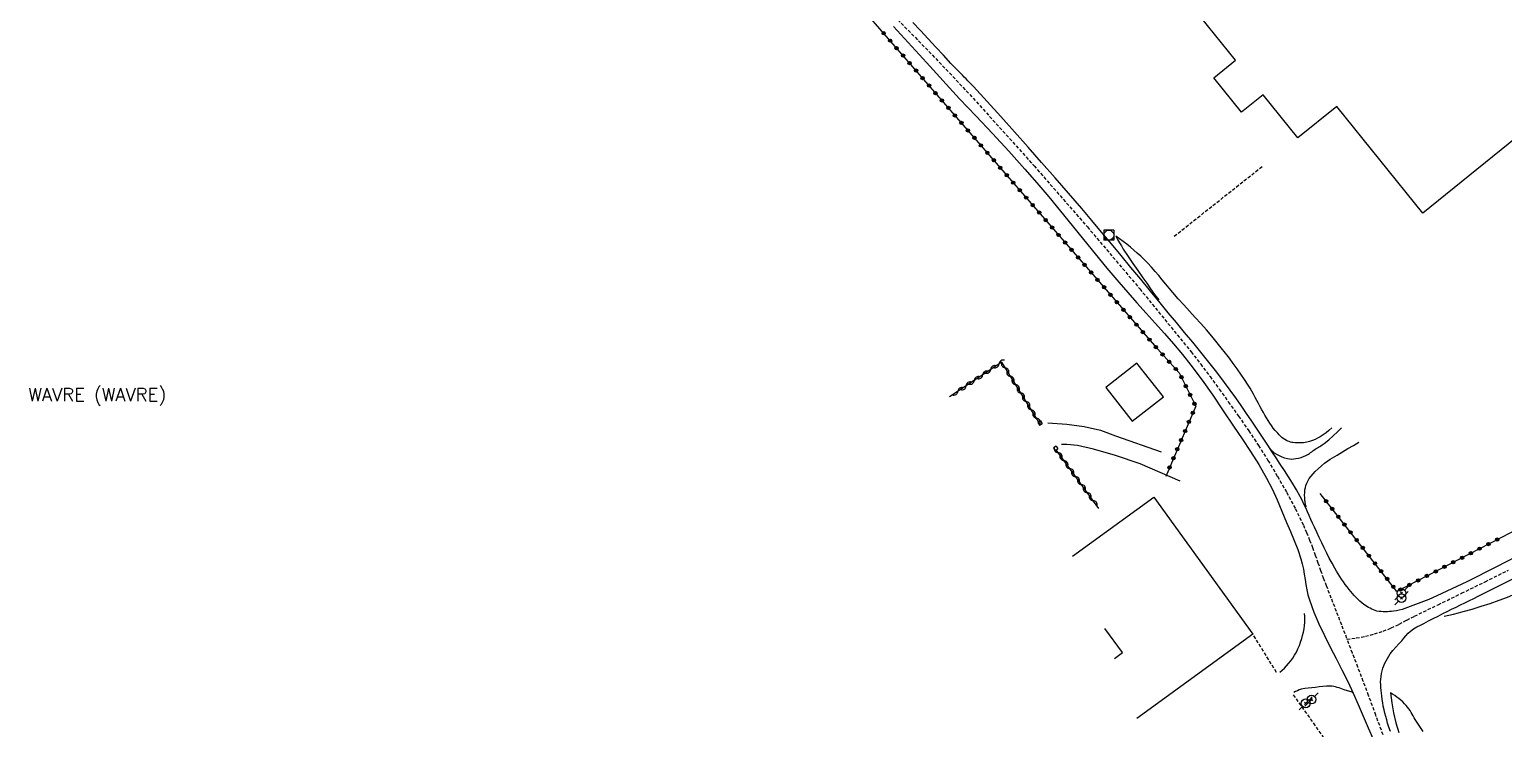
# Model space of a CAD drawing. Header units: millimetres. Extents: x 164999 to 166000, y 157004 to 158000.
# Drawn here: x 165520.9 to 165744.5, y 157436.3 to 157542.3 of the extents above; entities that cross this region are included whole.
import ezdxf
from ezdxf.enums import TextEntityAlignment as Align

# ---------------------------------------------------------------- set-up
doc = ezdxf.new("R2010")
doc.units = ezdxf.units.MM
doc.linetypes.add('DASHED', pattern=[0.75, 0.5, -0.25])
doc.layers.get('0').update_dxf_attribs({"linetype": 'CONTINUOUS'})
for name, color, linetype in [('W0001', 6, 'DASHED'), ('W0008', 7, 'CONTINUOUS'), ('W0017', 7, 'CONTINUOUS'), ('W0071', 7, 'CONTINUOUS'), ('W0101', 7, 'CONTINUOUS'), ('W0104', 1, 'CONTINUOUS'), ('W0112', 1, 'DASHED'), ('W0211', 2, 'CONTINUOUS'), ('W0214', 2, 'CONTINUOUS'), ('W0310', 3, 'CONTINUOUS'), ('W0322', 7, 'CONTINUOUS'), ('W0323', 7, 'CONTINUOUS'), ('W0420', 7, 'CONTINUOUS'), ('W0473', 7, 'CONTINUOUS'), ('W0980', 7, 'CONTINUOUS')]:
    doc.layers.add(name, color=color, linetype=linetype)
doc.styles.get("Standard").update_dxf_attribs({"font": 'romans.shx', "width": 0.85})

# ---------------------------------------------------------------- blocks, each defined once
blk = doc.blocks.new('T420')
for p, q in [((0.75, 0.75), (-0.75, 0.75)), ((-0.75, 0.75), (-0.75, -0.75)), ((0.75, 0.75), (0.75, -0.75)), ((0.75, -0.75), (-0.75, -0.75))]:
    blk.add_line(p, q)
blk.add_ellipse((0, 0), major_axis=(-0.53, 0.53), ratio=1, start_param=3.926991, end_param=10.210176)
blk = doc.blocks.new('T473')
for p, q in [((-0.166667, 0.166667), (0.166667, -0.166667)), ((-0.166667, -0.166667), (0.166667, 0.166667)), ((0.500001, 0.500001), (1.000002, 1.000002)), ((-1.000002, -1.000002), (-0.500001, -0.500001))]:
    blk.add_line(p, q)
blk.add_ellipse((0, 0), major_axis=(0.471405, 0.471405), ratio=1, start_param=5.4977871438, end_param=11.780972451)
blk = doc.blocks.new('t323o')
at = {"color": 0, "linetype": 'Continuous'}
for radius in [0.25, 0.15]:
    blk.add_circle((0, 0), radius, dxfattribs=at)
blk = doc.blocks.new('t322o')
at = {"color": 0, "linetype": 'Continuous'}
for radius in [0.25, 0.15]:
    blk.add_circle((0, 0), radius, dxfattribs=at)
blk = doc.blocks.new('t310o')
at = {"color": 0, "linetype": 'Continuous'}
for centre, start, end in [((-0.5, 0.38), 216.8699, 323.1304), ((0.5, -0.37), 36.8699, 143.1303)]:
    blk.add_arc(centre, 0.625, start, end, dxfattribs=at)

msp = doc.modelspace()

# ---------------------------------------------------------------- linework, layer by layer
at = {"layer": 'W0001'}
for points in [[(165652.61, 157543.76), (165656.81, 157539.49), (165660.97, 157535.16), (165665.05, 157530.77), (165673.28, 157521.61), (165681.38, 157512.34), (165689.33, 157502.95), (165697.11, 157493.41), (165698.56, 157491.55), (165699.98, 157489.66), (165701.38, 157487.75), (165702.75, 157485.83), (165704.3, 157483.64), (165705.84, 157481.44), (165707.33, 157479.21), (165708.77, 157476.94), (165710.2, 157474.54), (165711.59, 157472.11), (165712.91, 157469.64), (165714.13, 157467.13), (165714.62, 157466.01), (165715.08, 157464.87), (165715.52, 157463.73), (165715.94, 157462.57), (165716.34, 157461.42), (165716.75, 157460.27), (165717.16, 157459.12), (165717.59, 157457.97), (165718.38, 157455.94), (165719.17, 157453.9), (165719.96, 157451.87), (165720.76, 157449.84)], [(165720.76, 157449.84), (165722.16, 157450.02), (165723.54, 157450.28), (165724.9, 157450.63), (165726.24, 157451.05), (165727.47, 157451.54), (165728.66, 157452.12), (165729.82, 157452.74), (165731, 157453.33), (165734.57, 157455.07), (165738.14, 157456.8), (165741.71, 157458.55), (165745.26, 157460.31)], [(165726.23, 157435.32), (165725.13, 157438.31), (165724.03, 157441.3), (165723.22, 157443.44), (165722.41, 157445.58), (165721.59, 157447.71), (165720.76, 157449.84)]]:
    msp.add_lwpolyline(points, dxfattribs=at)
at = {"layer": 'W0008'}
for points in [[(165747.92, 157463.12), (165743.44, 157460.79), (165738.94, 157458.52), (165734.37, 157456.39), (165733.17, 157455.87), (165731.96, 157455.38), (165730.75, 157454.92), (165729.52, 157454.49)], [(165727.34, 157435.86), (165727.12, 157436.48), (165726.92, 157437.11), (165726.77, 157437.62), (165726.63, 157438.13), (165726.5, 157438.64), (165726.38, 157439.15), (165726.26, 157439.67), (165726.17, 157440.19), (165726.08, 157440.71), (165726.02, 157441.23), (165725.97, 157441.66), (165725.92, 157442.08), (165725.89, 157442.5), (165725.86, 157442.92), (165725.85, 157443.35), (165725.87, 157443.78), (165725.91, 157444.2), (165725.98, 157444.63), (165726.2, 157445.42), (165726.51, 157446.18), (165726.88, 157446.9), (165727.3, 157447.6), (165727.7, 157448.14), (165728.15, 157448.64), (165728.62, 157449.12), (165729.07, 157449.61), (165729.38, 157449.98), (165729.69, 157450.36), (165730.01, 157450.74), (165730.37, 157451.07), (165730.85, 157451.41), (165731.36, 157451.7), (165731.89, 157451.96), (165732.41, 157452.23), (165733.12, 157452.61), (165733.84, 157452.98), (165734.56, 157453.34), (165735.29, 157453.71), (165735.95, 157454.04), (165736.62, 157454.37), (165737.29, 157454.71), (165737.96, 157455.04), (165738.64, 157455.37), (165739.31, 157455.7), (165739.98, 157456.03), (165740.65, 157456.36), (165743.58, 157457.82), (165746.51, 157459.29)]]:
    msp.add_lwpolyline(points, dxfattribs=at)
at = {"layer": 'W0017'}
for points in [[(165675.37, 157482.62), (165678.27, 157482.42), (165680.89, 157482.07), (165683.39, 157481.51), (165685.66, 157480.65), (165692.57, 157478.22)], [(165708.93, 157478.84), (165709.18, 157478.57), (165709.45, 157478.33), (165709.73, 157478.11), (165710.04, 157477.9), (165710.44, 157477.68), (165710.85, 157477.48), (165711.28, 157477.32), (165711.73, 157477.21), (165712.05, 157477.16), (165712.37, 157477.15), (165712.69, 157477.17), (165713.01, 157477.21), (165713.4, 157477.29), (165713.79, 157477.39), (165714.16, 157477.52), (165714.52, 157477.68), (165714.71, 157477.78), (165714.89, 157477.89), (165715.07, 157478.01), (165715.24, 157478.13), (165715.4, 157478.26), (165715.57, 157478.39), (165715.74, 157478.51), (165715.91, 157478.63), (165716.09, 157478.74), (165716.26, 157478.85), (165716.44, 157478.96), (165716.62, 157479.06), (165716.79, 157479.17), (165716.97, 157479.28), (165717.14, 157479.4), (165717.31, 157479.52), (165718, 157480.07), (165718.67, 157480.65), (165719.31, 157481.26), (165719.92, 157481.9)], [(165695.45, 157473.78), (165689.38, 157476.4), (165685.62, 157477.69), (165682.3, 157478.65), (165679.88, 157479.2), (165678.28, 157479.35), (165677.46, 157479.33)], [(165714.58, 157469.88), (165714.54, 157469.99), (165714.51, 157470.11), (165714.48, 157470.23), (165714.45, 157470.35), (165714.43, 157470.48), (165714.41, 157470.6), (165714.39, 157470.72), (165714.38, 157470.84), (165714.34, 157471.25), (165714.33, 157471.66), (165714.34, 157472.08), (165714.38, 157472.49), (165714.45, 157472.83), (165714.53, 157473.16), (165714.64, 157473.49), (165714.79, 157473.81), (165715.03, 157474.2), (165715.31, 157474.57), (165715.62, 157474.91), (165715.94, 157475.24), (165716.39, 157475.68), (165716.87, 157476.1), (165717.36, 157476.5), (165717.86, 157476.88), (165718.2, 157477.11), (165718.54, 157477.33), (165718.89, 157477.54), (165719.24, 157477.75), (165720.07, 157478.25), (165720.9, 157478.74), (165721.73, 157479.22), (165722.57, 157479.69)], [(165710.56, 157444.85), (165710.92, 157445.14), (165711.26, 157445.45), (165711.59, 157445.78), (165711.89, 157446.13), (165712.22, 157446.53), (165712.53, 157446.96), (165712.81, 157447.4), (165713.07, 157447.85), (165713.31, 157448.35), (165713.53, 157448.86), (165713.71, 157449.39), (165713.88, 157449.92), (165714.02, 157450.41), (165714.14, 157450.9), (165714.24, 157451.4), (165714.31, 157451.9), (165714.35, 157452.36), (165714.36, 157452.82), (165714.35, 157453.28), (165714.33, 157453.74)], [(165721.69, 157441.67), (165721.53, 157441.78), (165721.37, 157441.86), (165721.19, 157441.93), (165721.01, 157441.98), (165720.83, 157442.02), (165720.66, 157442.07), (165720.48, 157442.11), (165720.31, 157442.17), (165720.05, 157442.27), (165719.8, 157442.36), (165719.54, 157442.44), (165719.28, 157442.52), (165719.01, 157442.59), (165718.75, 157442.65), (165718.48, 157442.69), (165718.2, 157442.72), (165717.63, 157442.73), (165717.07, 157442.67), (165716.51, 157442.59), (165715.95, 157442.52), (165715.42, 157442.47), (165714.88, 157442.42), (165714.34, 157442.35), (165713.82, 157442.24), (165713.52, 157442.14), (165713.23, 157442.03), (165712.95, 157441.89), (165712.68, 157441.74)]]:
    msp.add_lwpolyline(points, dxfattribs=at)
at = {"layer": 'W0071'}
for points in [[(165664.1, 157533.64), (165663.82, 157533.92), (165663.53, 157534.21), (165663.25, 157534.49), (165662.97, 157534.77), (165662.69, 157535.05), (165662.42, 157535.34), (165662.14, 157535.63), (165661.86, 157535.91), (165660.69, 157537.14), (165659.53, 157538.38), (165658.37, 157539.62), (165657.21, 157540.87), (165656.06, 157542.12), (165654.91, 157543.36)], [(165651.95, 157542.74), (165656.99, 157537.27), (165661.98, 157531.74)], [(165729.52, 157454.49), (165729.1, 157454.35), (165728.68, 157454.23), (165728.26, 157454.14), (165727.83, 157454.08), (165727.51, 157454.05), (165727.2, 157454.02), (165726.88, 157454), (165726.57, 157453.98), (165726.25, 157453.99), (165725.93, 157454.01), (165725.61, 157454.05), (165725.3, 157454.11), (165725.03, 157454.19), (165724.77, 157454.28), (165724.51, 157454.39), (165724.26, 157454.52), (165724.02, 157454.66), (165723.78, 157454.8), (165723.55, 157454.95), (165723.33, 157455.11), (165723.01, 157455.36), (165722.7, 157455.62), (165722.41, 157455.9), (165722.12, 157456.18), (165721.85, 157456.48), (165721.59, 157456.78), (165721.33, 157457.08), (165721.07, 157457.39), (165720.77, 157457.76), (165720.48, 157458.15), (165720.2, 157458.54), (165719.93, 157458.94), (165719.67, 157459.34), (165719.41, 157459.75), (165719.16, 157460.16), (165718.91, 157460.58), (165718.48, 157461.34), (165718.07, 157462.11), (165717.68, 157462.89), (165717.3, 157463.67), (165716.92, 157464.46), (165716.55, 157465.25), (165716.18, 157466.04), (165715.81, 157466.83), (165715.53, 157467.41), (165715.27, 157467.99), (165715.01, 157468.58), (165714.75, 157469.16), (165714.49, 157469.75), (165714.22, 157470.33), (165713.94, 157470.91), (165713.64, 157471.47), (165713.07, 157472.48), (165712.49, 157473.47), (165711.88, 157474.45), (165711.26, 157475.43), (165710.63, 157476.39), (165710, 157477.35), (165709.36, 157478.31), (165708.73, 157479.27), (165707.93, 157480.47), (165707.14, 157481.67), (165706.34, 157482.87), (165705.53, 157484.06), (165704.71, 157485.25), (165703.88, 157486.43), (165703.04, 157487.6), (165702.19, 157488.76), (165701.01, 157490.3), (165699.81, 157491.83), (165698.59, 157493.34), (165697.36, 157494.85), (165696.12, 157496.34), (165694.88, 157497.83), (165693.64, 157499.33), (165692.4, 157500.83), (165690.93, 157502.62), (165689.46, 157504.42), (165687.99, 157506.21), (165686.51, 157508), (165685.03, 157509.79), (165683.54, 157511.57), (165682.04, 157513.34), (165680.54, 157515.11), (165678.51, 157517.46), (165676.48, 157519.79), (165674.44, 157522.12), (165672.39, 157524.44), (165670.33, 157526.76), (165668.26, 157529.06), (165666.19, 157531.36), (165664.1, 157533.64)], [(165661.98, 157531.74), (165664.51, 157529.14), (165667.01, 157526.5), (165669.47, 157523.82), (165671.89, 157521.11), (165673.72, 157519.01), (165675.52, 157516.88), (165677.29, 157514.74), (165679.05, 157512.58), (165680.81, 157510.42), (165682.57, 157508.26), (165684.34, 157506.11), (165686.13, 157503.98), (165687.5, 157502.4), (165688.88, 157500.84), (165690.28, 157499.29), (165691.67, 157497.74), (165693.06, 157496.18), (165694.44, 157494.6), (165695.78, 157493), (165697.09, 157491.37), (165698.78, 157489.12), (165700.39, 157486.82), (165701.96, 157484.48), (165703.52, 157482.15), (165704.83, 157480.21), (165706.12, 157478.27), (165707.38, 157476.3), (165708.55, 157474.27), (165709.38, 157472.62), (165710.15, 157470.94), (165710.87, 157469.23), (165711.59, 157467.53), (165712.17, 157466.17), (165712.75, 157464.8), (165713.3, 157463.42), (165713.77, 157462), (165713.97, 157461.24), (165714.14, 157460.46), (165714.27, 157459.68), (165714.39, 157458.89), (165714.51, 157458.11), (165714.66, 157457.33), (165714.83, 157456.55), (165715.06, 157455.79), (165715.73, 157453.95), (165716.49, 157452.15), (165717.32, 157450.38), (165718.2, 157448.63), (165719.1, 157446.91), (165719.99, 157445.18), (165720.86, 157443.43), (165721.69, 157441.67), (165722.46, 157439.93), (165723.22, 157438.17), (165723.96, 157436.42), (165724.71, 157434.66)]]:
    msp.add_lwpolyline(points, dxfattribs=at)
at = {"layer": 'W0101'}
msp.add_lwpolyline([(165761.84, 157538.35), (165732.23, 157514.45), (165719.2, 157530.6), (165713.31, 157525.85), (165708.03, 157532.38), (165704.73, 157529.72), (165700.53, 157534.93), (165703.85, 157537.61), (165697.48, 157545.51), (165703.27, 157550.18), (165692.17, 157563.93), (165721.84, 157587.89)], close=True, dxfattribs=at)
at = {"layer": 'W0104'}
msp.add_lwpolyline([(165692.9, 157486.6), (165688.9, 157491.7), (165684.19, 157487.99), (165688.19, 157482.9)], close=True, dxfattribs=at)
for points in [[(165679.13, 157462.44), (165691.43, 157471.36)], [(165691.43, 157471.36), (165706.49, 157450.59), (165688.88, 157437.82)], [(165685.49, 157446.93), (165686.69, 157447.8), (165684.02, 157451.48)]]:
    msp.add_lwpolyline(points, dxfattribs=at)
at = {"layer": 'W0112'}
for points in [[(165694.55, 157510.93), (165708.05, 157521.64)], [(165674.27, 157482.97), (165673.84, 157482.71)], [(165674.27, 157482.97), (165674.53, 157482.54)], [(165673.84, 157482.71), (165674.1, 157482.28)], [(165674.1, 157482.28), (165674.53, 157482.54)], [(165676.66, 157479.12), (165676.23, 157478.87)], [(165676.23, 157478.87), (165676.48, 157478.44)], [(165676.48, 157478.44), (165676.91, 157478.7)], [(165676.66, 157479.12), (165676.91, 157478.7)], [(165710.06, 157444.81), (165706.49, 157450.59)], [(165712.59, 157441.42), (165717.29, 157434.77)]]:
    msp.add_lwpolyline(points, dxfattribs=at)
at = {"layer": 'W0211'}
for points in [[(165718.44, 157481.86), (165718.02, 157481.49), (165717.59, 157481.14), (165717.13, 157480.82), (165716.66, 157480.52), (165716.29, 157480.31), (165715.9, 157480.12), (165715.5, 157479.96), (165715.09, 157479.82), (165714.64, 157479.71), (165714.18, 157479.63), (165713.71, 157479.59), (165713.24, 157479.59), (165713.03, 157479.6), (165712.82, 157479.62), (165712.61, 157479.65), (165712.4, 157479.68), (165712.19, 157479.73), (165711.98, 157479.79), (165711.78, 157479.86), (165711.58, 157479.95), (165711.33, 157480.09), (165711.09, 157480.26), (165710.86, 157480.44), (165710.65, 157480.64), (165710.44, 157480.84), (165710.25, 157481.05), (165710.06, 157481.27), (165709.87, 157481.48), (165709.57, 157481.85), (165709.3, 157482.23), (165709.03, 157482.61), (165708.78, 157483.01), (165708.54, 157483.41), (165708.31, 157483.81), (165708.07, 157484.21), (165707.83, 157484.62), (165707.56, 157485.08), (165707.31, 157485.55), (165707.06, 157486.02), (165706.81, 157486.5), (165706.57, 157486.97), (165706.31, 157487.44), (165706.05, 157487.91), (165705.77, 157488.36), (165705.22, 157489.2), (165704.67, 157490.02), (165704.09, 157490.83), (165703.51, 157491.64), (165702.91, 157492.43), (165702.3, 157493.22), (165701.69, 157494), (165701.07, 157494.78), (165700.26, 157495.76), (165699.43, 157496.73), (165698.59, 157497.69), (165697.74, 157498.63), (165696.88, 157499.57), (165696.02, 157500.51), (165695.17, 157501.46), (165694.33, 157502.41), (165693.78, 157503.04), (165693.25, 157503.68), (165692.72, 157504.32), (165692.2, 157504.96), (165691.66, 157505.6), (165691.11, 157506.23), (165690.55, 157506.84), (165689.96, 157507.43), (165689.46, 157507.91), (165688.95, 157508.38), (165688.43, 157508.83), (165687.9, 157509.27), (165687.36, 157509.71), (165686.82, 157510.13), (165686.26, 157510.54), (165685.69, 157510.93)], [(165735.48, 157453.34), (165736.21, 157453.48), (165736.93, 157453.65), (165737.66, 157453.82), (165738.38, 157454.01), (165739.75, 157454.4), (165741.12, 157454.82), (165742.48, 157455.26), (165743.83, 157455.74), (165745.11, 157456.23), (165746.37, 157456.74), (165747.63, 157457.28), (165748.88, 157457.83), (165749.74, 157458.23), (165750.61, 157458.63), (165751.47, 157459.04), (165752.32, 157459.46)], [(165732.28, 157435.86), (165731.99, 157436.31), (165731.69, 157436.75), (165731.39, 157437.2), (165731.1, 157437.66), (165730.94, 157437.92), (165730.78, 157438.2), (165730.63, 157438.47), (165730.48, 157438.74), (165730.31, 157439.01), (165730.14, 157439.27), (165729.95, 157439.53), (165729.75, 157439.77), (165729.49, 157440.06), (165729.21, 157440.33), (165728.92, 157440.59), (165728.62, 157440.84), (165728.31, 157441.07), (165727.99, 157441.3), (165727.67, 157441.51), (165727.33, 157441.7)]]:
    msp.add_lwpolyline(points, dxfattribs=at)
at = {"layer": 'W0214'}
for points in [[(165685.69, 157510.93), (165685.96, 157510.44), (165686.24, 157509.95), (165686.53, 157509.47), (165686.82, 157508.99), (165687.54, 157507.88), (165688.27, 157506.79), (165689.02, 157505.71), (165689.78, 157504.64), (165690.37, 157503.79), (165690.97, 157502.95), (165691.58, 157502.11), (165692.19, 157501.27)], [(165727.33, 157441.7), (165727.53, 157440.18), (165727.81, 157438.68), (165728.16, 157437.18), (165728.59, 157435.71)]]:
    msp.add_lwpolyline(points, dxfattribs=at)
at = {"layer": 'W0310'}
for points in [[(165673.98, 157482.84), (165668.38, 157491.84), (165660.48, 157486.59)], [(165683.13, 157469.64), (165676.62, 157478.57)]]:
    msp.add_lwpolyline(points, dxfattribs=at)
at = {"layer": 'W0322'}
msp.add_lwpolyline([(165797.27, 157492.67), (165728.33, 157457.09), (165716.66, 157471.94)], dxfattribs=at)
at = {"layer": 'W0323'}
msp.add_lwpolyline([(165631.82, 157547.95), (165639.85, 157553.96), (165691.55, 157494.36), (165695.3, 157490.23), (165697.8, 157485.17), (165693.25, 157474.5)], dxfattribs=at)

# ---------------------------------------------------------------- block references
at = {"layer": 'W0310'}
for p, rotation in [((165667.97, 157491.57), 213.5877805454026), ((165668.91, 157490.98), 121.9137329515299), ((165664.23, 157489.08), 213.5877805454026), ((165665.48, 157489.91), 213.5877805454026), ((165666.72, 157490.74), 213.5877805454026), ((165669.71, 157489.7), 121.9137329515299), ((165661.73, 157487.42), 213.5877805454026), ((165662.98, 157488.25), 213.5877805454026), ((165670.5, 157488.43), 121.9137329515299), ((165671.29, 157487.16), 121.9137329515299), ((165672.09, 157485.88), 121.9137329515299), ((165672.88, 157484.61), 121.9137329515299), ((165673.67, 157483.34), 121.9137329515299), ((165676.94, 157478.12), 126.0925263600659), ((165677.83, 157476.91), 126.0925263600659), ((165678.71, 157475.7), 126.0925263600659), ((165679.59, 157474.49), 126.0925263600659), ((165680.48, 157473.28), 126.0925263600659), ((165681.36, 157472.06), 126.0925263600659), ((165682.25, 157470.85), 126.0925263600659)]:
    msp.add_blockref('t310o', p, dxfattribs=dict(at, rotation=rotation))
at = {"layer": 'W0322'}
for p, rotation in [((165717.59, 157470.76), 128.1775024280262), ((165718.51, 157469.58), 128.1775024280262), ((165719.44, 157468.4), 128.1775024280262), ((165720.37, 157467.22), 128.1775024280262), ((165721.29, 157466.04), 128.1775024280262), ((165722.22, 157464.86), 128.1775024280262), ((165743.54, 157464.94), 207.2966296204677), ((165723.15, 157463.68), 128.1775024280262), ((165724.08, 157462.5), 128.1775024280262), ((165739.54, 157462.87), 207.2966296204677), ((165740.87, 157463.56), 207.2966296204677), ((165742.21, 157464.25), 207.2966296204677), ((165725, 157461.32), 128.1775024280262), ((165725.93, 157460.14), 128.1775024280262), ((165735.54, 157460.81), 207.2966296204677), ((165736.87, 157461.5), 207.2966296204677), ((165738.21, 157462.19), 207.2966296204677), ((165726.86, 157458.97), 128.1775024280262), ((165730.21, 157458.06), 207.2966296204677), ((165731.54, 157458.75), 207.2966296204677), ((165732.88, 157459.43), 207.2966296204677), ((165734.21, 157460.12), 207.2966296204677), ((165727.78, 157457.79), 128.1775024280262), ((165728.88, 157457.37), 207.2966296204677)]:
    msp.add_blockref('t322o', p, dxfattribs=dict(at, rotation=rotation))
at = {"layer": 'W0323'}
for p, rotation in [((165650.48, 157541.71), 310.9425900960756), ((165651.46, 157540.58), 310.9425900960756), ((165652.44, 157539.44), 310.9425900960756), ((165653.42, 157538.31), 310.9425900960756), ((165654.41, 157537.18), 310.9425900960756), ((165655.39, 157536.04), 310.9425900960756), ((165656.37, 157534.91), 310.9425900960756), ((165657.36, 157533.78), 310.9425900960756), ((165658.34, 157532.64), 310.9425900960756), ((165659.32, 157531.51), 310.9425900960756), ((165660.3, 157530.38), 310.9425900960756), ((165661.29, 157529.25), 310.9425900960756), ((165662.27, 157528.11), 310.9425900960756), ((165663.25, 157526.98), 310.9425900960756), ((165664.24, 157525.85), 310.9425900960756), ((165665.22, 157524.71), 310.9425900960756), ((165666.2, 157523.58), 310.9425900960756), ((165667.19, 157522.45), 310.9425900960756), ((165668.17, 157521.31), 310.9425900960756), ((165669.15, 157520.18), 310.9425900960756), ((165670.13, 157519.05), 310.9425900960756), ((165671.12, 157517.91), 310.9425900960756), ((165672.1, 157516.78), 310.9425900960756), ((165673.08, 157515.65), 310.9425900960756), ((165674.07, 157514.52), 310.9425900960756), ((165675.05, 157513.38), 310.9425900960756), ((165676.03, 157512.25), 310.9425900960756), ((165677.01, 157511.12), 310.9425900960756), ((165678, 157509.98), 310.9425900960756), ((165678.98, 157508.85), 310.9425900960756), ((165679.96, 157507.72), 310.9425900960756), ((165680.95, 157506.58), 310.9425900960756), ((165681.93, 157505.45), 310.9425900960756), ((165682.91, 157504.32), 310.9425900960756), ((165683.9, 157503.19), 310.9425900960756), ((165684.88, 157502.05), 310.9425900960756), ((165685.86, 157500.92), 310.9425900960756), ((165686.84, 157499.79), 310.9425900960756), ((165687.83, 157498.65), 310.9425900960756), ((165688.81, 157497.52), 310.9425900960756), ((165689.79, 157496.39), 310.9425900960756), ((165690.78, 157495.25), 310.9425900960756), ((165691.76, 157494.13), 312.284047533706), ((165692.77, 157493.02), 312.284047533706), ((165693.78, 157491.91), 312.284047533706), ((165694.79, 157490.8), 312.284047533706), ((165695.63, 157489.57), 296.2289028349828), ((165696.29, 157488.22), 296.2289028349828), ((165696.96, 157486.88), 296.2289028349828), ((165697.62, 157485.53), 296.2289028349828), ((165696.78, 157482.78), 246.9142703638292), ((165697.37, 157484.16), 246.9142703638292), ((165696.19, 157481.4), 246.9142703638292), ((165695.01, 157478.64), 246.9142703638292), ((165695.6, 157480.02), 246.9142703638292), ((165693.84, 157475.88), 246.9142703638292), ((165694.43, 157477.26), 246.9142703638292)]:
    msp.add_blockref('t323o', p, dxfattribs=dict(at, rotation=rotation))
at = {"layer": 'W0420'}
msp.add_blockref('T420', (165684.63, 157511.09), dxfattribs=at)
at = {"layer": 'W0473'}
for p in [(165729.02, 157456.81), (165729.02, 157456.05), (165714.49, 157440.11), (165715.37, 157440.68)]:
    msp.add_blockref('T473', p, dxfattribs=at)

# ---------------------------------------------------------------- texts
at = {"layer": 'W0980'}
msp.add_text('WAVRE (WAVRE)', height=2, dxfattribs=at).set_placement((165531.21, 157486.77), align=Align.MIDDLE)

doc.saveas('drawing.dxf')
